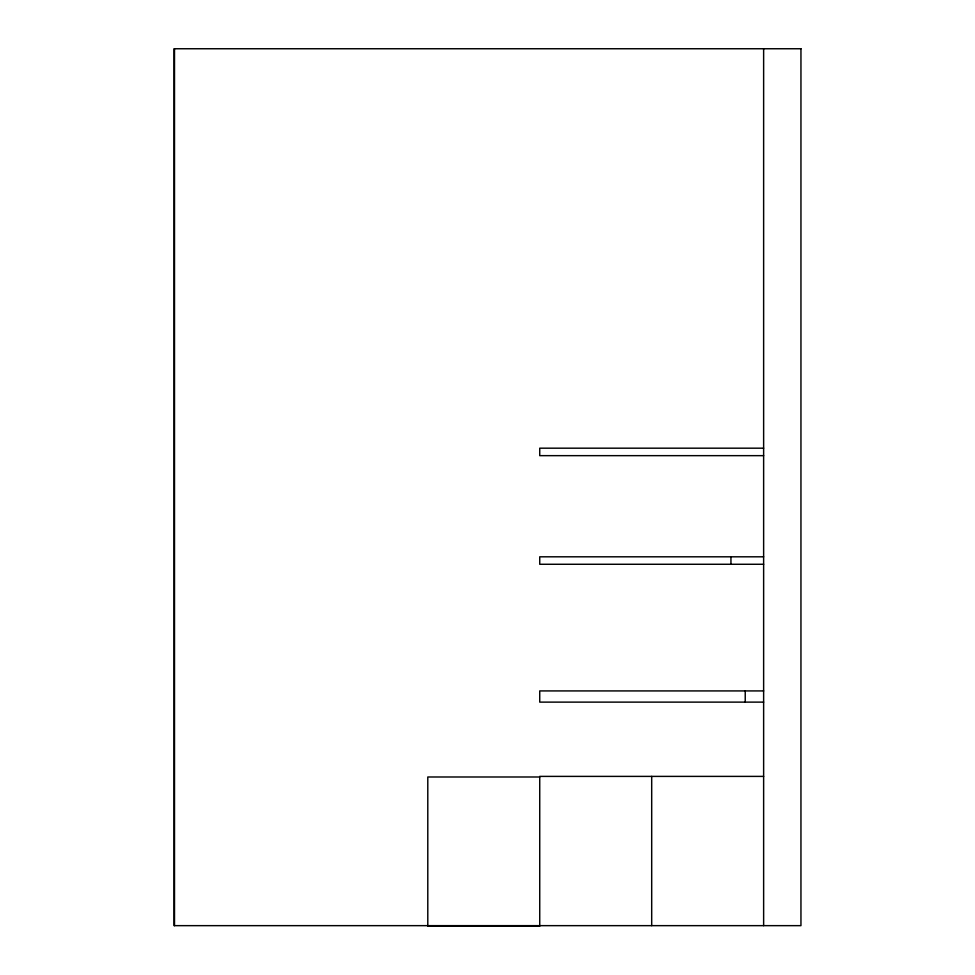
<?xml version="1.0" encoding="UTF-8"?>
<svg xmlns="http://www.w3.org/2000/svg" width="975" height="975" viewBox="0 0 975 975"><rect width="100%" height="100%" fill="white"/><g stroke="black" fill="none" stroke-linecap="round" stroke-linejoin="round"><path stroke-width="1.46" d="M763.632 448.183L539.736 448.183L539.736 455.654L763.632 455.654M763.632 556.81L539.736 556.81L539.736 564.269L763.632 564.269M763.632 690.922L539.736 690.922L539.736 702.122L763.632 702.122M763.632 776.392L539.736 776.392L539.736 926.25L427.793 926.25L427.793 776.99L539.736 776.99M763.632 48.75L763.632 925.653M745.229 690.922L745.229 702.122M730.945 556.81L730.945 564.269M651.69 776.392L651.69 925.653M174.501 48.75L174.501 925.653M800.95 48.75L174.05 48.75L174.05 925.653L800.95 925.653L800.95 48.75"/></g></svg>
